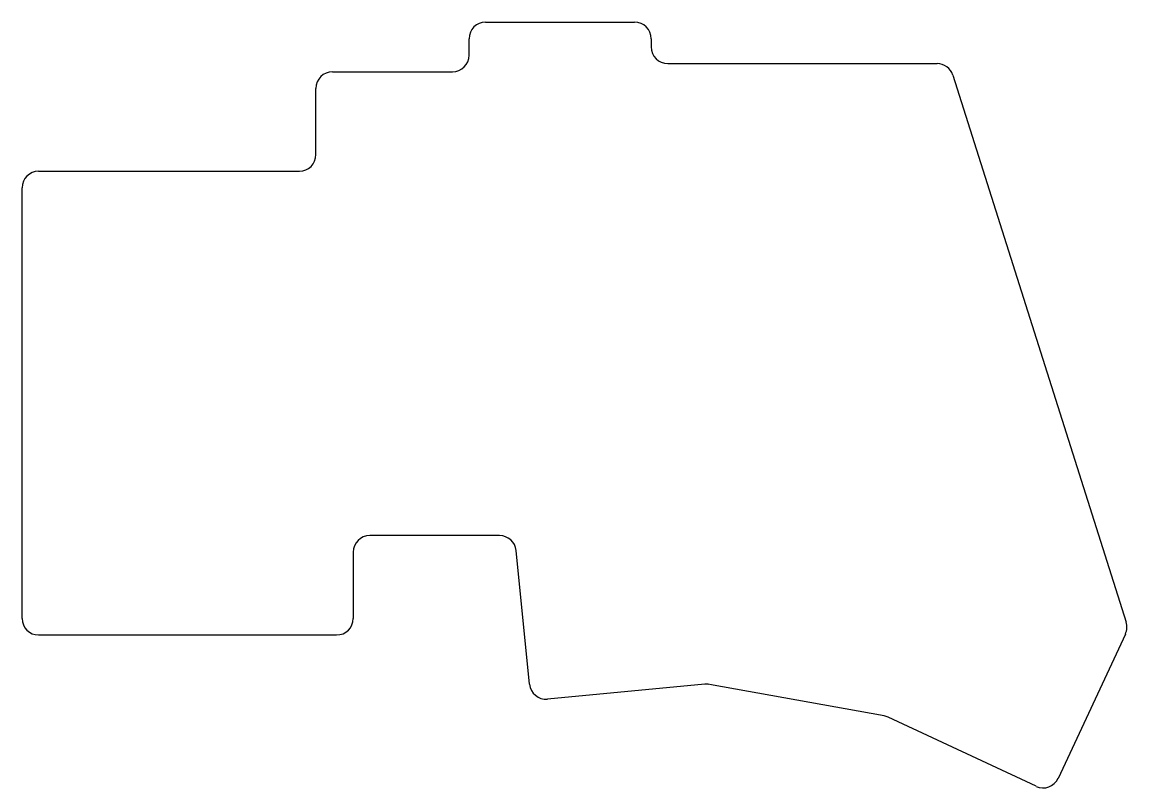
# Model space of a CAD drawing. Header units: millimetres. Extents: x 139 to 272, y -179 to -87.
import ezdxf

# ---------------------------------------------------------------- set-up
doc = ezdxf.new("R2010")
doc.units = ezdxf.units.MM

msp = doc.modelspace()

# ---------------------------------------------------------------- linework, layer by layer
for p, q in [((195, -87), (213, -87)), ((193, -91), (193, -89)), ((215, -89), (215, -90)), ((217, -92), (249.54, -92)), ((176.5, -93), (191, -93)), ((251.44, -93.4), (272.38, -159.44)), ((174.5, -103), (174.5, -95)), ((141, -105), (172.5, -105)), ((139, -159), (139, -107)), ((196.69, -149), (181, -149)), ((200.3, -166.94), (198.68, -150.8)), ((179, -151), (179, -159)), ((141, -161), (177, -161)), ((272.29, -160.89), (264.17, -178.31)), ((221.48, -166.95), (202.48, -168.73)), ((243.13, -170.77), (222.03, -166.97)), ((261.51, -179.27), (243.62, -170.93))]:
    msp.add_line(p, q)
for centre, start, end in [((195, -89), 90, 180), ((213, -89), 0, 90), ((217, -90), 180, 270), ((191, -91), 270, 0), ((249.54, -94), 17.5927, 90), ((176.5, -95), 90, 180), ((172.5, -103), 270, 0), ((141, -107), 90, 180), ((181, -151), 90, 180), ((196.69, -151), 5.7359, 90), ((141, -159), 180, 270), ((177, -159), 270, 0), ((270.48, -160.04), 335, 17.5927), ((202.29, -166.74), 185.7359, 275.3593), ((221.67, -168.94), 79.7823, 95.3593), ((242.77, -172.74), 65, 79.7823), ((262.35, -177.46), 245, 335)]:
    msp.add_arc(centre, 2, start, end)

doc.saveas('drawing.dxf')
